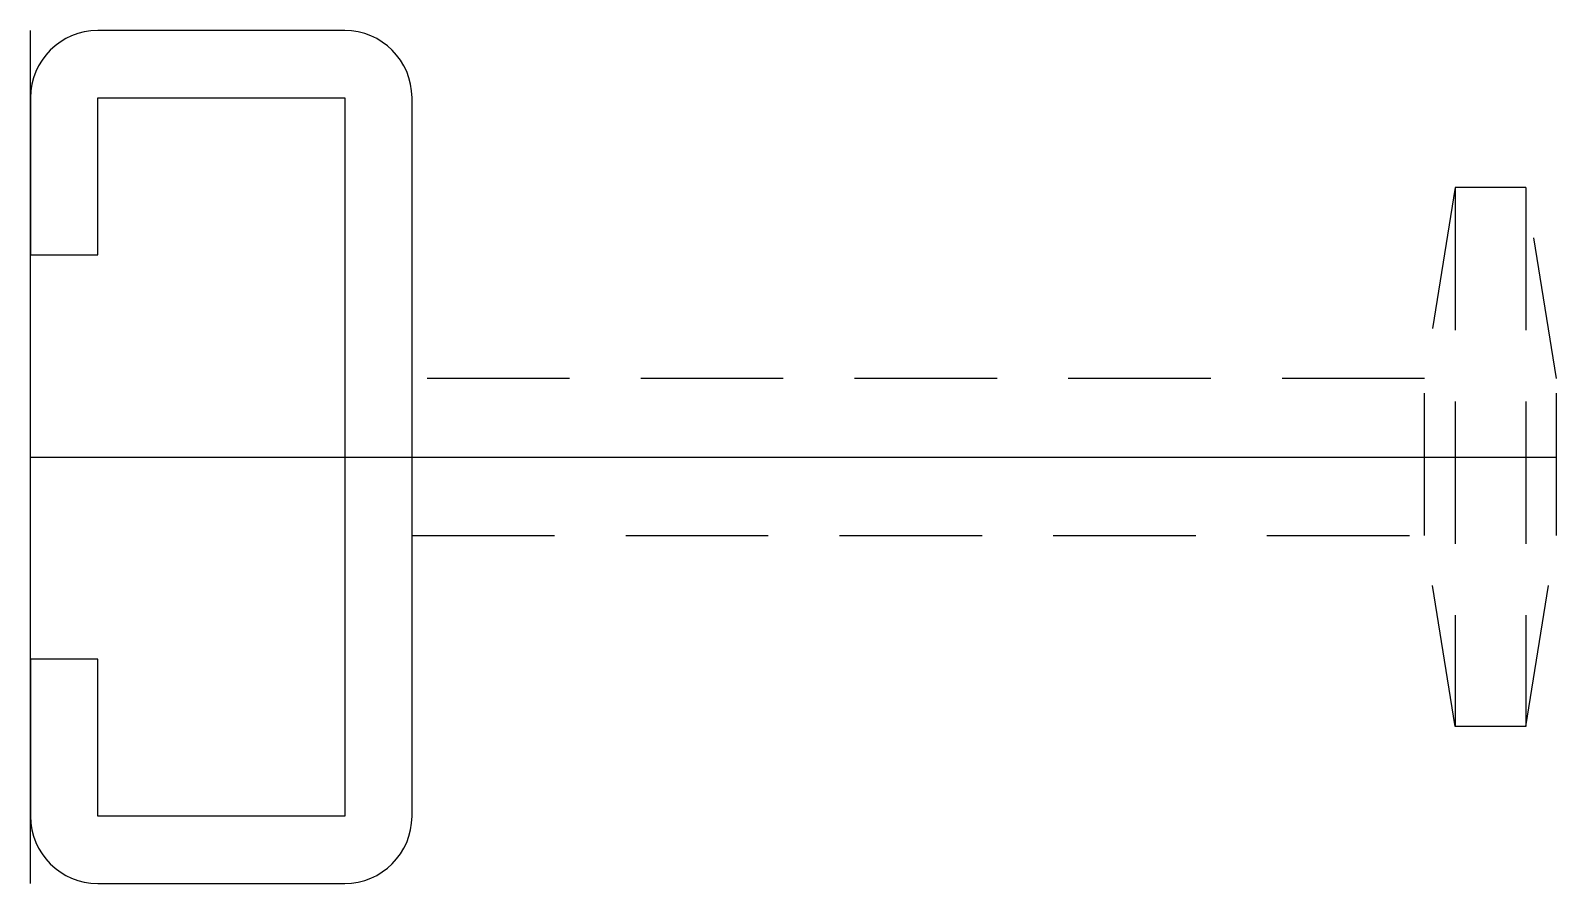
# Model space of a CAD drawing. Extents: x 0 to 68, y -19 to 19.
import ezdxf

# ---------------------------------------------------------------- set-up
doc = ezdxf.new("R2010")
doc.units = 0
doc.linetypes.add('HIDDEN', pattern=[9.525, 6.35, -3.175])
doc.layers.get('0').update_dxf_attribs({"linetype": 'CONTINUOUS'})

msp = doc.modelspace()

# ---------------------------------------------------------------- linework, layer by layer
at = {"linetype": 'CONTINUOUS'}
for p, q in [((0, -19), (0, 19)), ((14, 19), (3, 19)), ((0, 16), (0, 9)), ((3, 9), (3, 16)), ((3, 16), (14, 16)), ((14, 16), (14, -16)), ((17, -16), (17, 16)), ((0, 9), (3, 9)), ((0, 0), (68, 0)), ((3, -9), (0, -9)), ((0, -9), (0, -16)), ((3, -16), (3, -9)), ((14, -16), (3, -16)), ((3, -19), (14, -19))]:
    msp.add_line(p, q, dxfattribs=at)
at = {"linetype": 'HIDDEN'}
for p, q in [((63.49, 12), (62.12, 3.5)), ((63.49, 12), (63.49, -12)), ((66.63, 12), (63.49, 12)), ((66.63, 12), (66.63, -12)), ((68, 3.5), (66.63, 12)), ((62.12, 3.5), (17, 3.5)), ((62.12, -3.5), (62.12, 3.5)), ((68, -3.5), (68, 3.5)), ((17, -3.5), (62.12, -3.5)), ((63.49, -12), (62.12, -3.5)), ((66.63, -12), (68, -3.5)), ((66.63, -12), (63.49, -12))]:
    msp.add_line(p, q, dxfattribs=at)
at = {"linetype": 'CONTINUOUS'}
for centre, start, end in [((3, 16), 90, 180), ((14, 16), 0, 90), ((3, -16), 180, 270), ((14, -16), 270, 0)]:
    msp.add_arc(centre, 3, start, end, dxfattribs=at)

doc.saveas('drawing.dxf')
